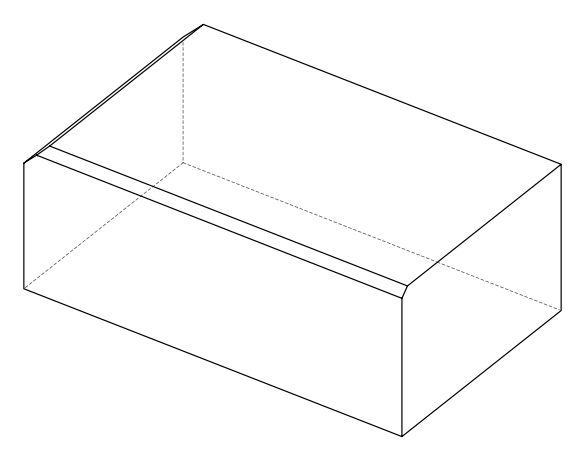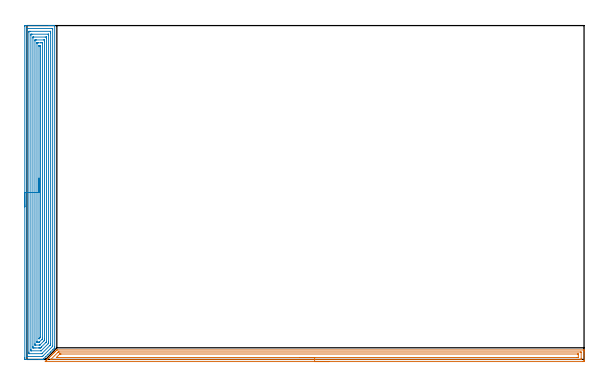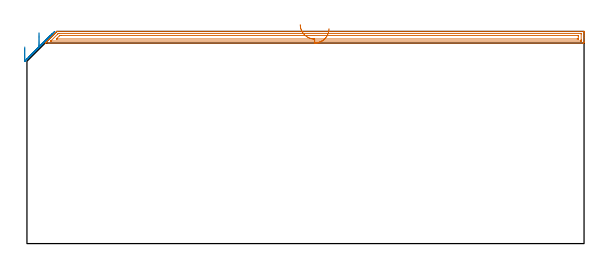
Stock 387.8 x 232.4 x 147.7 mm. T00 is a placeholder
(PLAN: 2 operations, 0 tool changes, 24.2 min)
(1 AREA_MILL | FG_CHAMFER_SURFACE | UGT0205_001 | 9.14 min | 12465 mm3)
(2 AREA_MILL_1 | FG_CHAMFER_SURFACE_1 | UGT0205_001 | 15.04 min | 49935 mm3)
(TOOL UGT0205_001 | Chamfer Mill 20 x 3 x 45 deg. | D20 FL50 Z2)
(OP 1 AREA_MILL)
G17 G21 G94 G90
T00 M6
G54
G17 G0 G90 X210.25 Y-1.5 S1061 M3
G43 Z157.7 H0
Z149.6
G94 G1 X210.212 Z148.729 F250.
X210.098 Z147.864
X209.909 Z147.012
X209.647 Z146.18
X209.313 Z145.374
X208.91 Z144.6
X208.441 Z143.864
X207.91 Z143.172
X207.321 Z142.529
X206.678 Z141.94
X205.986 Z141.409
X205.25 Z140.94
X204.476 Z140.537
X203.67 Z140.203
X202.838 Z139.941
X201.986 Z139.752
X201.121 Z139.638
X200.25 Z139.6
X12.884 Y-1.499 Z139.601
X12.852
X12.719 Y-1.492 Z139.606
X12.77 Y-1.435 Z139.664
X12.884 Y-1.315 Z139.783
X13.332 Y-0.866 Z140.23
X13.5 Y-0.697 Z140.398
X13.779 Y-0.421 Z140.679
X13.835 Y-0.364 Z140.736
X14.386 Y0.189 Z141.284
X14.673 Y0.473 Z141.573
X15.272 Y1.074 Z142.169
X15.568 Y1.368 Z142.468
X16.157 Y1.96 Z143.055
X16.484 Y2.285 Z143.385
X17.043 Y2.845 Z143.941
X17.406 Y3.207 Z144.306
X17.929 Y3.731 Z144.827
X18.521 Y4.321 Z145.42
X18.698 Y4.499 Z145.596
X18.815 Y4.616 Z145.713
X19.406 Y5.207 Z146.306
X19.592 Y5.393 Z146.491
X19.7 Y5.502 Z146.599
X20.738 Y6.537 Z147.637
X20.805 Y6.599 Z147.684
X21.381 Y6.6 Z147.7
X387.62
X387.79 Y6.604 Z147.696
X387.792 Y6.574 Z147.665
X387.8 Y6.18 Z147.28
Y5.938 Z147.038
Y5.207 Z146.302
Y3.955 Z145.052
Y2.552 Z143.648
Y-0.732 Z140.365
X387.797 Y-0.992 Z140.105
X387.791 Y-1.492 Z139.606
X387.676 Y-1.495 Z139.603
X387.168 Y-1.5 Z139.6
X200.25
Y-0.086 Z141.014
X16.888
X16.71 Y-0.084 Z141.016
X16.622 Y-0.082 Z141.018
X16.587 Y-0.079 Z141.021
Y-0.074 Z141.026
X16.625 Y-0.031 Z141.069
X16.726 Y0.075 Z141.175
X21.381 Y4.73 Z145.83
X21.623 Y4.967 Z146.067
X21.844 Y5.179 Z146.279
X22.275 Y5.185 Z146.285
X22.296 Y5.186 Z146.286
X385.401 Y5.185 Z146.285
X385.79 Y5.174 Z146.274
X385.794 Y5.053 Z146.153
X385.799 Y4.791 Z145.891
X385.8 Y0.779 Z141.879
X385.798 Y0.364 Z141.464
X385.79 Y-0.053 Z141.047
X385.781 Y-0.08 Z141.02
X385.761 Y-0.082 Z141.018
X385.707 Y-0.084 Z141.016
X385.598 Y-0.085 Z141.015
X385.379 Y-0.086 Z141.014
X200.25
Y1.329 Z142.429
X21.381
X20.825 Y1.33 Z142.43
X20.532 Y1.333 Z142.433
X20.486 Y1.336 Z142.436
X20.457 Y1.348 Z142.448
X20.469 Y1.364 Z142.464
X20.486 Y1.386 Z142.486
X22.536 Y3.436 Z144.536
X22.856 Y3.746 Z144.846
X22.878 Y3.764 Z144.864
X22.916 Y3.767 Z144.867
X23. Y3.77 Z144.87
X23.169 Y3.771 Z144.871
X23.725
X383.252
X383.591 Y3.77 Z144.87
X383.703 Y3.768 Z144.868
X383.785 Y3.765 Z144.865
X383.791 Y3.643 Z144.743
X383.797 Y3.436 Z144.536
X383.8 Y3.229 Z144.329
X383.799 Y1.458 Z142.558
X383.795 Y1.388 Z142.488
X383.79 Y1.339 Z142.439
X383.759 Y1.336 Z142.436
X383.591 Y1.332 Z142.432
X383.035 Y1.329 Z142.429
X200.25
X199.378 Z142.467
X198.513 Z142.58
X197.662 Z142.769
X196.83 Z143.032
X196.024 Z143.365
X195.25 Z143.768
X194.514 Z144.237
X193.822 Z144.768
X193.179 Z145.357
X192.589 Z146.001
X192.058 Z146.693
X191.59 Z147.429
X191.187 Z148.202
X190.853 Z149.008
X190.591 Z149.84
X190.402 Z150.692
X190.288 Z151.557
X190.25 Z152.429
G0 Z157.7
M5
M2
(OP 2 AREA_MILL_1)
G17 G21 G94 G90
T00 M6
G54
G17 G0 G90 X-1.5 Y106.2 S1061 M3
G43 Z157.7 H0
Z136.9
G94 G1 Y106.238 Z136.028 F250.
Y106.352 Z135.163
Y106.541 Z134.312
Y106.803 Z133.48
Y107.137 Z132.674
Y107.54 Z131.9
Y108.008 Z131.164
Y108.54 Z130.472
Y109.129 Z129.829
Y109.772 Z129.24
Y110.464 Z128.708
Y111.2 Z128.24
Y111.974 Z127.837
Y112.78 Z127.503
Y113.612 Z127.241
Y114.464 Z127.052
Y115.328 Z126.938
Y116.2 Z126.9
Y231.792
X-1.497 Y232.095 Z126.902
X-1.492 Y232.39 Z126.906
X-1.192 Y232.4 Z127.205
X15.426 Z143.821
X16.032 Z144.427
X16.602 Z144.999
X16.924 Z145.32
X17.493 Z145.89
X17.816 Z146.211
X18.46 Z146.859
X18.872 Z147.271
X19.249 Y232.393 Z147.64
X19.297 Y232.39 Z147.688
X19.3 Y232.239 Z147.7
Y8.641
X19.296 Y8.105 Z147.689
X19.161 Y7.961 Z147.56
X19.153 Y7.953 Z147.553
X18.113 Y6.912 Z146.512
X16.33 Y5.129 Z144.729
X14.546 Y3.346 Z142.945
X13.147 Y1.946 Z141.546
X11.808 Y0.608 Z140.207
X11.203 Y0.003 Z139.602
X11.191 Y0. Z139.59
X10.436 Z138.835
X9.792 Z138.187
X8.578 Z136.975
X8.008 Z136.403
X-0.907 Y0.001 Z127.49
X-1.136 Y0.002 Z127.261
X-1.492 Y0.007 Z126.906
X-1.494 Y0.02 Z126.904
X-1.499 Y0.608 Z126.901
X-1.5 Y1.201 Z126.9
Y116.2
X-0.086 Z128.314
X-0.085 Y230.148 Z128.315
X-0.082 Y230.288 Z128.318
X-0.079 Y230.376 Z128.321
X-0.062 Y230.39 Z128.338
X-0.016 Y230.393 Z128.384
X0.484 Y230.399 Z128.884
X17.424 Z145.824
X17.816 Y230.393 Z146.216
X17.869 Y230.39 Z146.269
X17.879 Y230.381 Z146.279
X17.882 Y230.311 Z146.282
X17.885 Y230.218 Z146.285
X17.886 Y230.077 Z146.286
Y230.007
X17.885 Y9.393 Z146.285
X17.882 Y9.253 Z146.282
X17.879 Y9.162 Z146.279
X17.862 Y9.124 Z146.262
X17.816 Y9.071 Z146.216
X17.603 Y8.854 Z146.003
X11.143 Y2.393 Z139.543
X10.912 Y2.163 Z139.312
X10.835 Y2.09 Z139.235
X10.772 Y2.034 Z139.172
X10.731 Y2.01 Z139.131
X10.683 Y2.007 Z139.083
X10.183 Y2.001 Z138.583
X0.376 Z128.776
X-0.016 Y2.007 Z128.384
X-0.069 Y2.01 Z128.331
X-0.079 Y2.019 Z128.321
X-0.082 Y2.088 Z128.318
X-0.085 Y2.182 Z128.315
X-0.086 Y2.463 Z128.314
Y116.2
X1.328 Z129.728
X1.329 Y227.769 Z129.729
X1.33 Y228.222 Z129.73
X1.333 Y228.331 Z129.733
X1.335 Y228.378 Z129.735
X1.412 Y228.39 Z129.812
X1.592 Y228.398 Z129.992
X1.768 Y228.399 Z130.168
X2.481 Y228.4 Z130.881
X16.21 Y228.399 Z144.61
X16.329 Y228.397 Z144.729
X16.423 Y228.39 Z144.823
X16.465 Y228.385 Z144.865
X16.467 Y228.367 Z144.867
X16.469 Y228.222 Z144.869
X16.471 Y227.783 Z144.871
Y227.329
Y10.88
X16.467 Y10.426 Z144.867
X16.464 Y10.208 Z144.864
X16.454 Y10.165 Z144.854
X16.427 Y10.132 Z144.827
X16.378 Y10.08 Z144.778
X16.032 Y9.732 Z144.432
X10.478 Y4.178 Z138.878
X10.339 Y4.046 Z138.739
X10.313 Y4.024 Z138.713
X10.265 Y4.01 Z138.665
X10.147 Y4.005 Z138.547
X9.969 Y4.001 Z138.369
X1.59 Z129.99
X1.471 Y4.003 Z129.871
X1.377 Y4.01 Z129.777
X1.335 Y4.015 Z129.735
X1.333 Y4.033 Z129.733
X1.33 Y4.178 Z129.73
X1.329 Y4.617 Z129.729
X1.328 Y5.071 Z129.728
Y116.2
X2.743 Z131.143
Y225.544
X2.749 Y226.347 Z131.149
X2.755 Y226.39 Z131.155
X2.803 Y226.394 Z131.203
X2.91 Y226.398 Z131.31
X3.123 Y226.399 Z131.523
X3.551 Y226.4 Z131.951
X14.693 Y226.399 Z143.093
X14.897 Y226.398 Z143.297
X14.998 Y226.394 Z143.398
X15.044 Y226.39 Z143.444
X15.05 Y226.36 Z143.45
X15.057 Y225.628 Z143.457
Y225.544
Y12.211
X15.056 Y11.404 Z143.456
X15.054 Y11.319 Z143.454
X15.05 Y11.223 Z143.45
X14.982 Y11.142 Z143.382
X14.861 Y11.015 Z143.261
X14.709 Y10.859 Z143.109
X10.096 Y6.246 Z138.496
X9.973 Y6.126 Z138.373
X9.89 Y6.049 Z138.29
X9.843 Y6.01 Z138.243
X9.792 Y6.004 Z138.192
X9.754 Y6.001 Z138.154
X3.107 Z131.507
X2.903 Y6.002 Z131.303
X2.802 Y6.006 Z131.202
X2.756 Y6.01 Z131.156
X2.75 Y6.04 Z131.15
X2.743 Y6.772 Z131.143
Y6.856
Y116.2
X4.157 Z132.557
X4.158 Y223.759 Z132.558
X4.159 Y224.042 Z132.559
X4.164 Y224.329 Z132.564
X4.168 Y224.391 Z132.568
X4.202 Y224.393 Z132.602
X4.282 Y224.397 Z132.682
X4.442 Y224.399 Z132.842
X4.694 Y224.4 Z133.094
X12.718 Z141.118
X13.358 Y224.397 Z141.758
X13.616 Y224.393 Z142.016
X13.637 Y224.382 Z142.037
X13.639 Y224.37 Z142.039
X13.642 Y223.759 Z142.042
X13.643 Y223.474 Z142.043
X13.642 Y12.515 Z142.042
X13.641 Y12.363 Z142.041
X13.638 Y12.288 Z142.038
X13.636 Y12.254 Z142.036
X13.604 Y12.211 Z142.004
X13.484 Y12.085 Z141.884
X13.358 Y11.956 Z141.758
X13.039 Y11.638 Z141.439
X10.043 Y8.641 Z138.443
X9.917 Y8.516 Z138.317
X9.792 Y8.392 Z138.192
X9.465 Y8.075 Z137.865
X9.378 Y8.01 Z137.778
X9.22 Y8.007 Z137.62
X8.9 Y8.002 Z137.3
X8.648 Y8. Z137.048
X8.008 Z136.408
X6.225 Z134.625
X5.082 Z133.482
X4.442 Y8.003 Z132.842
X4.184 Y8.007 Z132.584
X4.163 Y8.018 Z132.563
X4.161 Y8.03 Z132.561
X4.158 Y8.641 Z132.558
X4.157 Y8.927 Z132.557
Y116.2
X5.571 Z133.971
Y221.736
X5.573 Y221.974 Z133.973
X5.576 Y222.301 Z133.976
X5.578 Y222.374 Z133.978
X5.658 Y222.39 Z134.058
X5.803 Y222.396 Z134.203
X6.225 Y222.399 Z134.625
X6.691 Y222.4 Z135.091
X11.575 Z139.975
X12.042 Y222.398 Z140.442
X12.19 Y222.392 Z140.59
X12.22 Y222.39 Z140.62
X12.223 Y222.337 Z140.623
X12.227 Y222.214 Z140.627
X12.228 Y221.974 Z140.628
X12.229 Y221.319 Z140.629
Y14.235
X12.228 Y13.997 Z140.628
X12.224 Y13.347 Z140.624
X12.222 Y13.287 Z140.622
X12.189 Y13.248 Z140.589
X12.054 Y13.104 Z140.454
X11.815 Y12.863 Z140.215
X11.575 Y12.622 Z139.975
X9.379 Y10.426 Z137.779
X9.139 Y10.187 Z137.539
X9.059 Y10.109 Z137.459
X8.993 Y10.048 Z137.393
X8.951 Y10.011 Z137.351
X8.9 Y10.009 Z137.3
X8.433 Y10.001 Z136.833
X6.225 Y10. Z134.625
X5.758 Y10.002 Z134.158
X5.61 Y10.008 Z134.01
X5.579 Y10.01 Z133.979
X5.577 Y10.063 Z133.977
X5.573 Y10.187 Z133.973
X5.572 Y10.426 Z133.972
X5.571 Y11.081 Z133.971
Y116.2
X6.985 Z135.385
X6.986 Y220.189 Z135.386
X6.987 Y220.319 Z135.387
X6.989 Y220.363 Z135.389
X6.992 Y220.389 Z135.392
X7.012 Y220.392 Z135.412
X7.117 Y220.395 Z135.517
X7.797 Y220.4 Z136.197
X8.008 Z136.408
X9.58 Z137.98
X10.472 Z138.872
X10.683 Y220.397 Z139.083
X10.753 Y220.394 Z139.153
X10.803 Y220.39 Z139.203
X10.808 Y220.319 Z139.208
X10.812 Y220.189 Z139.212
X10.814 Y220.058 Z139.214
Y14.758
X10.813 Y14.626 Z139.213
X10.808 Y14.363 Z139.208
X10.804 Y14.312 Z139.204
X10.792 Y14.297 Z139.192
X10.761 Y14.261 Z139.161
X10.683 Y14.181 Z139.083
X10.591 Y14.088 Z138.991
X8.807 Y12.304 Z137.207
X8.714 Y12.211 Z137.114
X8.571 Y12.075 Z136.971
X8.518 Y12.028 Z136.918
X8.489 Y12.01 Z136.889
X8.431 Y12.007 Z136.831
X8.219 Y12.001 Z136.619
X8.008 Y12. Z136.408
X7.328 Z135.728
X7.117 Y12.003 Z135.517
X7.047 Y12.006 Z135.447
X6.997 Y12.01 Z135.397
X6.992 Y12.081 Z135.392
X6.988 Y12.211 Z135.388
X6.986 Y12.342 Z135.386
X6.985 Y116.2 Z135.385
X8.4 Z136.8
Y218.011
X8.401 Y218.179 Z136.801
X8.404 Y218.312 Z136.804
X8.407 Y218.39 Z136.807
X8.456 Y218.392 Z136.856
X8.9 Y218.4 Z137.3
X9.343 Y218.392 Z137.743
X9.392 Y218.39 Z137.792
X9.396 Y218.355 Z137.796
X9.399 Y218.301 Z137.799
X9.4 Y218.249 Z137.8
Y217.902
Y15.782
X9.398 Y15.531 Z137.798
X9.395 Y15.407 Z137.795
X9.392 Y15.35 Z137.792
X9.363 Y15.319 Z137.763
X8.943 Y14.889 Z137.343
X8.921 Y14.868 Z137.321
X8.475 Y14.422 Z136.875
X8.439 Y14.388 Z136.839
X8.416 Y14.37 Z136.816
X8.407 Y14.366 Z136.807
X8.404 Y14.376 Z136.804
X8.401 Y14.419 Z136.801
X8.4 Y14.497 Z136.8
Y116.2
Y117.072 Z136.838
Y117.936 Z136.951
Y118.788 Z137.14
Y119.62 Z137.403
Y120.426 Z137.736
Y121.2 Z138.139
Y121.936 Z138.608
Y122.628 Z139.139
Y123.271 Z139.728
Y123.86 Z140.372
Y124.391 Z141.064
Y124.86 Z141.8
Y125.263 Z142.573
Y125.597 Z143.379
Y125.859 Z144.211
Y126.048 Z145.063
Y126.162 Z145.928
Y126.2 Z146.8
G0 Z157.7
M5
M2
